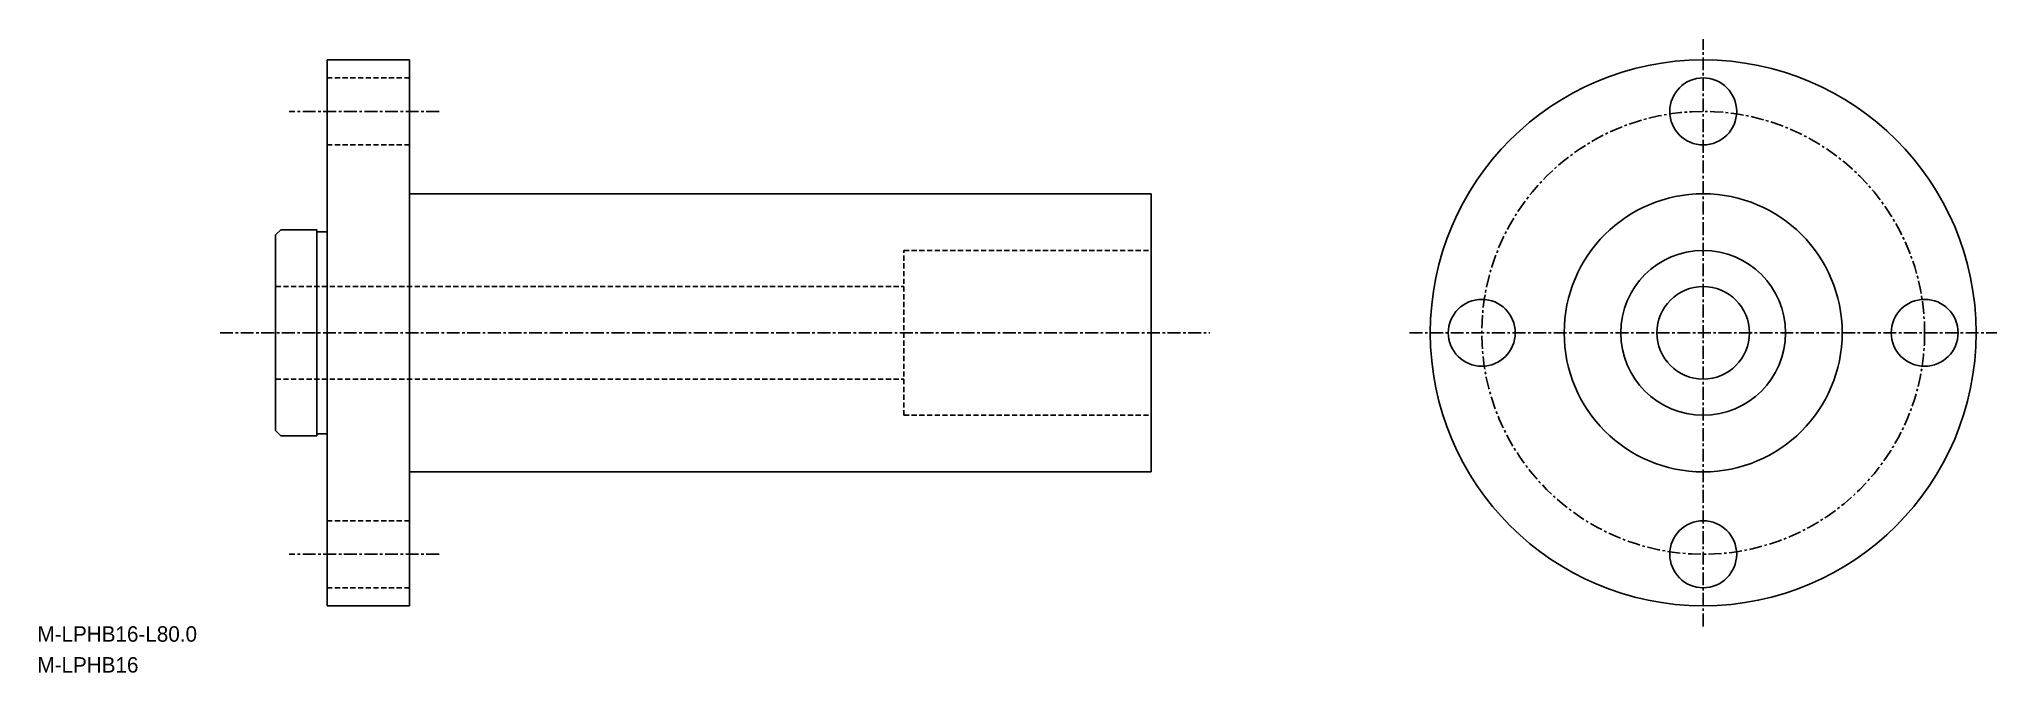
# Model space of a CAD drawing. Extents: x -1942 to -1752, y -817 to -756.
import ezdxf

# ---------------------------------------------------------------- set-up
doc = ezdxf.new("R2010")
doc.units = 0
doc.linetypes.add('CENTER', pattern=[2, 1.25, -0.25, 0.25, -0.25])
doc.linetypes.add('DASHED', pattern=[0.75, 0.5, -0.25])
doc.layers.get('0').update_dxf_attribs({"linetype": 'CONTINUOUS'})
doc.layers.add('CENTER', color=1, linetype='CENTER')

msp = doc.modelspace()

# ---------------------------------------------------------------- linework, layer by layer
at = {"color": 7, "linetype": 'CONTINUOUS'}
for p, q in [((-1913.86, -757.68), (-1905.86, -757.68)), ((-1913.86, -757.68), (-1913.86, -810.68)), ((-1905.86, -810.68), (-1905.86, -757.68)), ((-1905.86, -770.68), (-1905.86, -797.68)), ((-1905.86, -770.68), (-1833.86, -770.68)), ((-1833.86, -797.68), (-1833.86, -770.68)), ((-1918.86, -774.68), (-1918.36, -774.18)), ((-1918.86, -793.68), (-1918.86, -774.68)), ((-1914.86, -774.18), (-1918.36, -774.18)), ((-1914.86, -794.18), (-1914.86, -774.18)), ((-1914.86, -774.28), (-1914.86, -774.18)), ((-1914.76, -774.38), (-1913.96, -774.38)), ((-1918.86, -793.68), (-1918.36, -794.18)), ((-1914.86, -794.18), (-1918.36, -794.18)), ((-1914.86, -794.08), (-1914.86, -794.18)), ((-1914.76, -793.98), (-1913.96, -793.98)), ((-1905.86, -797.68), (-1833.86, -797.68)), ((-1913.86, -810.68), (-1905.86, -810.68))]:
    msp.add_line(p, q, dxfattribs=at)
at = {"color": 3, "linetype": 'DASHED'}
for p, q in [((-1905.86, -759.43), (-1913.86, -759.43)), ((-1905.86, -765.93), (-1913.86, -765.93)), ((-1857.86, -776.18), (-1833.86, -776.18)), ((-1857.86, -792.18), (-1857.86, -776.18)), ((-1918.86, -779.68), (-1857.86, -779.68)), ((-1918.86, -788.68), (-1857.86, -788.68)), ((-1857.86, -792.18), (-1833.86, -792.18)), ((-1905.86, -802.43), (-1913.86, -802.43)), ((-1905.86, -808.93), (-1913.86, -808.93))]:
    msp.add_line(p, q, dxfattribs=at)
at = {"color": 7, "linetype": 'CONTINUOUS'}
msp.add_circle((-1780.25, -784.18), 26.5, dxfattribs=at)
for centre, radius in [((-1780.25, -762.68), 3.25), ((-1780.25, -784.18), 13.5), ((-1780.25, -784.18), 8), ((-1801.75, -784.18), 3.25), ((-1780.25, -784.18), 4.5), ((-1758.75, -784.18), 3.25), ((-1780.25, -805.68), 3.25)]:
    msp.add_circle(centre, radius)
for centre, start, end in [((-1914.76, -774.28), 180, 270), ((-1913.96, -774.28), 270, 0), ((-1914.76, -794.08), 90, 180), ((-1913.96, -794.08), 0, 90)]:
    msp.add_arc(centre, 0.1, start, end, dxfattribs=at)
at = {"layer": 'CENTER', "color": 1, "linetype": 'CENTER'}
for p, q in [((-1780.25, -812.69), (-1780.25, -755.67)), ((-1924.25, -784.18), (-1828.15, -784.18)), ((-1808.76, -784.18), (-1751.74, -784.18))]:
    msp.add_line(p, q, dxfattribs=at)
at = {"layer": 'CENTER'}
for p, q in [((-1902.98, -762.68), (-1917.53, -762.68)), ((-1902.98, -805.68), (-1917.53, -805.68))]:
    msp.add_line(p, q, dxfattribs=at)
msp.add_circle((-1780.25, -784.18), 21.5, dxfattribs=at)

# ---------------------------------------------------------------- texts
for s, p in [('M-LPHB16-L80.0', (-1941.99, -814.17)), ('M-LPHB16', (-1941.99, -817.17))]:
    msp.add_text(s, height=1.5).set_placement(p)

doc.saveas('drawing.dxf')
